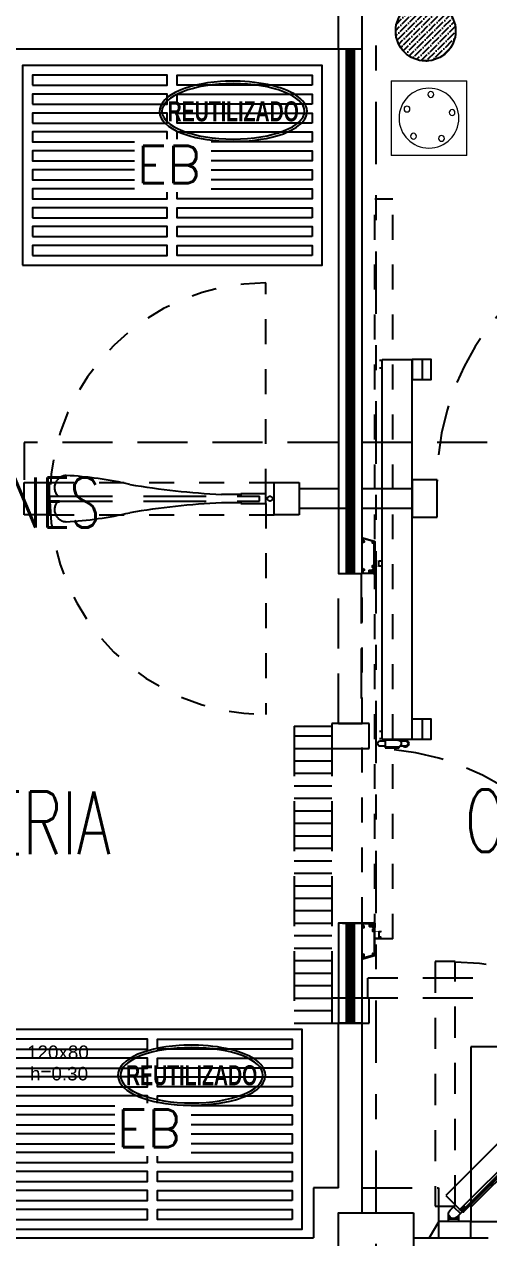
# Model space of a CAD drawing. Header units: millimetres. Extents: x 340 to 1003762, y 22 to 362022.
# Drawn here: x 426.743 to 428.603, y 90.396 to 95.256 of the extents above; entities that cross this region are included whole.
import ezdxf
from ezdxf.enums import TextEntityAlignment as Align
from ezdxf.xclip import XClip

# ---------------------------------------------------------------- set-up
doc = ezdxf.new("R2010")
doc.units = ezdxf.units.MM
doc.header["$XCLIPFRAME"] = 0
for name, pattern in [('LSBB_P_002 - PLANTA 1° NIVEL SALA DE VENTAS$0$000_ALTILLO PROPUESTA$0$HIDDEN', [0.375, 0.25, -0.125]), ('LSBB_P_002 - PLANTA 1° NIVEL SALA DE VENTAS$0$CONTINUOS', [0]), ('LSBB_P_002 - PLANTA 1° NIVEL SALA DE VENTAS$0$DASHDOT2', [0.5, 0.25, -0.125, 0, -0.125]), ('LSBB_P_002 - PLANTA 1° NIVEL SALA DE VENTAS$0$DASHED', [0.75, 0.5, -0.25]), ('LSBB_P_002 - PLANTA 1° NIVEL SALA DE VENTAS$0$HIDDEN', [0.375, 0.25, -0.125]), ('LSBB_P_002 - PLANTA 1° NIVEL SALA DE VENTAS$0$HIDDEN2', [0.1875, 0.125, -0.0625])]:
    doc.linetypes.add(name, pattern=pattern)
for name, color, linetype in [('LSBB_P_002 - PLANTA 1° NIVEL SALA DE VENTAS$0$A-ACTIVOS REUTILIZADOS', 7, 'Continuous'), ('LSBB_P_002 - PLANTA 1° NIVEL SALA DE VENTAS$0$A-DEMOLICIONES', 30, 'LSBB_P_002 - PLANTA 1° NIVEL SALA DE VENTAS$0$DASHED'), ('LSBB_P_002 - PLANTA 1° NIVEL SALA DE VENTAS$0$A-Equipamiento acero inox', 8, 'Continuous'), ('LSBB_P_002 - PLANTA 1° NIVEL SALA DE VENTAS$0$A-PANEL CAMARA NUEVO', 10, 'LSBB_P_002 - PLANTA 1° NIVEL SALA DE VENTAS$0$CONTINUOS'), ('LSBB_P_002 - PLANTA 1° NIVEL SALA DE VENTAS$0$A-PILETAS NUEVAS', 8, 'Continuous'), ('LSBB_P_002 - PLANTA 1° NIVEL SALA DE VENTAS$0$A-PUERTAS NUEVAS', 10, 'Continuous'), ('LSBB_P_002 - PLANTA 1° NIVEL SALA DE VENTAS$0$A-SE CONSTRUYE RELLENO', 10, 'LSBB_P_002 - PLANTA 1° NIVEL SALA DE VENTAS$0$CONTINUOS'), ('LSBB_P_002 - PLANTA 1° NIVEL SALA DE VENTAS$0$A-Textos', 2, 'Continuous'), ('LSBB_P_002 - PLANTA 1° NIVEL SALA DE VENTAS$0$E-TABIQUE-CAMARA', 1, 'Continuous'), ('LSBB_P_002 - PLANTA 1° NIVEL SALA DE VENTAS$0$EJES', 8, 'LSBB_P_002 - PLANTA 1° NIVEL SALA DE VENTAS$0$DASHDOT2'), ('LSBB_P_002 - PLANTA 1° NIVEL SALA DE VENTAS$0$ESTRUCTURA', 5, 'Continuous'), ('LSBB_P_002 - PLANTA 1° NIVEL SALA DE VENTAS$0$N- EXTINTOR O RH', 1, 'Continuous'), ('LSBB_P_002 - PLANTA 1° NIVEL SALA DE VENTAS$0$PUERTAS', 2, 'Continuous'), ('XREF', 7, 'Continuous')]:
    doc.layers.add(name, color=color, linetype=linetype)
doc.styles.add('LSBB_P_002 - PLANTA 1° NIVEL SALA DE VENTAS$0$ARIAL', font='')
doc.styles.add('LSBB_P_002 - PLANTA 1° NIVEL SALA DE VENTAS$0$ROMANS', font='romans')
doc.styles.add('LSBB_P_002 - PLANTA 1° NIVEL SALA DE VENTAS$0$SANSSERIF', font='sas_____.pfb')
doc.styles.add('LSBB_P_002 - PLANTA 1° NIVEL SALA DE VENTAS$0$STANDARD', font='txt')
doc.styles.get('LSBB_P_002 - PLANTA 1° NIVEL SALA DE VENTAS$0$ARIAL').set_extended_font_data('Arial', bold=True)

# ---------------------------------------------------------------- blocks, each defined once
blk = doc.blocks.new('LSBB_P_002 - PLANTA 1° NIVEL SALA DE VENTAS$0$A$C112258A6')
at = {"layer": 'LSBB_P_002 - PLANTA 1° NIVEL SALA DE VENTAS$0$A-Equipamiento acero inox'}
for points in [[(0, 0.8), (1.2, 0.8), (1.2, 0), (0, 0), (0, 0.8)], [(0.4492, 0.4937), (0.04, 0.4937), (0.04, 0.5337), (0.58, 0.5337), (0.58, 0.5071)], [(0.7557, 0.4937), (1.16, 0.4937), (1.16, 0.5337), (0.62, 0.5337), (0.62, 0.5071)], [(0.4492, 0.4179), (0.04, 0.4179), (0.04, 0.4579), (0.4492, 0.4579)], [(0.7557, 0.4179), (1.16, 0.4179), (1.16, 0.4579), (0.7557, 0.4579)], [(0.4492, 0.3421), (0.04, 0.3421), (0.04, 0.3821), (0.4492, 0.3821)], [(0.7557, 0.3421), (1.16, 0.3421), (1.16, 0.3821), (0.7557, 0.3821)], [(0.58, 0.2951), (0.58, 0.2663), (0.04, 0.2663), (0.04, 0.3063), (0.4492, 0.3063)], [(0.62, 0.2951), (0.62, 0.2663), (1.16, 0.2663), (1.16, 0.3063), (0.7557, 0.3063)]]:
    blk.add_lwpolyline(points, dxfattribs=at)
for points in [[(0.04, 0.7611), (0.58, 0.7611), (0.58, 0.7211), (0.04, 0.7211)], [(1.16, 0.7611), (0.62, 0.7611), (0.62, 0.7211), (1.16, 0.7211)], [(0.04, 0.6853), (0.58, 0.6853), (0.58, 0.6453), (0.04, 0.6453)], [(1.16, 0.6853), (0.62, 0.6853), (0.62, 0.6453), (1.16, 0.6453)], [(0.04, 0.6095), (0.58, 0.6095), (0.58, 0.5695), (0.04, 0.5695)], [(1.16, 0.6095), (0.62, 0.6095), (0.62, 0.5695), (1.16, 0.5695)], [(0.04, 0.2305), (0.58, 0.2305), (0.58, 0.1905), (0.04, 0.1905)], [(1.16, 0.2305), (0.62, 0.2305), (0.62, 0.1905), (1.16, 0.1905)], [(0.04, 0.1547), (0.58, 0.1547), (0.58, 0.1147), (0.04, 0.1147)], [(1.16, 0.1547), (0.62, 0.1547), (0.62, 0.1147), (1.16, 0.1147)], [(0.04, 0.0789), (0.58, 0.0789), (0.58, 0.0389), (0.04, 0.0389)], [(1.16, 0.0789), (0.62, 0.0789), (0.62, 0.0389), (1.16, 0.0389)]]:
    blk.add_lwpolyline(points, close=True, dxfattribs=at)
at = {"layer": 'LSBB_P_002 - PLANTA 1° NIVEL SALA DE VENTAS$0$A-Equipamiento acero inox', "style": 'LSBB_P_002 - PLANTA 1° NIVEL SALA DE VENTAS$0$ROMANS'}
blk.add_text('EB ', height=0.15, dxfattribs=at).set_placement((0.4576, 0.3213))
blk = doc.blocks.new('LSBB_P_002 - PLANTA 1° NIVEL SALA DE VENTAS$0$A$C6D5A0C58')
at = {"layer": 'LSBB_P_002 - PLANTA 1° NIVEL SALA DE VENTAS$0$A-ACTIVOS REUTILIZADOS', "extrusion": (0, 0, -1)}
blk.add_ellipse((0, 0), major_axis=(0.2855, 0), ratio=0.388575, dxfattribs=at)
at = {"layer": 'LSBB_P_002 - PLANTA 1° NIVEL SALA DE VENTAS$0$A-ACTIVOS REUTILIZADOS'}
blk.add_open_spline([(0.2955, 0), (0.2955, -0.021), (0.2828, -0.0409), (0.2407, -0.0737), (0.2108, -0.0875), (0.0693, -0.1291), (-0.0893, -0.1272), (-0.2453, -0.0748), (-0.2842, -0.048), (-0.3027, 0.019), (-0.2777, 0.0523), (-0.188, 0.0987), (-0.1218, 0.1143), (0.0524, 0.1263), (0.163, 0.1102), (0.2698, 0.0572), (0.2955, 0.0303), (0.2955, 0)], degree=3, knots=[0, 0, 0, 0, 0.461791, 0.461791, 0.923583, 0.923583, 2.283227, 2.283227, 3.034626, 3.034626, 3.786024, 3.786024, 4.537423, 4.537423, 5.618495, 5.618495, 6.283185, 6.283185, 6.283185, 6.283185], dxfattribs=at)
at = {"layer": 'LSBB_P_002 - PLANTA 1° NIVEL SALA DE VENTAS$0$A-ACTIVOS REUTILIZADOS', "style": 'LSBB_P_002 - PLANTA 1° NIVEL SALA DE VENTAS$0$ARIAL', "width": 0.7}
blk.add_text('REUTILIZADO', height=0.08, dxfattribs=at).set_placement((0, 0), align=Align.MIDDLE_CENTER)
blk = doc.blocks.new('LSBB_P_002 - PLANTA 1° NIVEL SALA DE VENTAS$0$PD2')
at = {"layer": 'LSBB_P_002 - PLANTA 1° NIVEL SALA DE VENTAS$0$A-DEMOLICIONES', "linetype": 'LSBB_P_002 - PLANTA 1° NIVEL SALA DE VENTAS$0$HIDDEN2', "ltscale": 0.7}
for p, q in [((892.9983, 308.1946), (892.9983, 309.0396)), ((892.1317, 308.2406), (893.0317, 308.2406)), ((892.9983, 308.1567), (892.9983, 307.3117)), ((892.1317, 308.1106), (893.0317, 308.1106))]:
    blk.add_line(p, q, dxfattribs=at)
at = {"layer": 'LSBB_P_002 - PLANTA 1° NIVEL SALA DE VENTAS$0$A-DEMOLICIONES', "ltscale": 0.5}
for p, q in [((892.1343, 308.1659), (892.1343, 308.1857)), ((892.1343, 308.1659), (892.1343, 308.1857)), ((892.1343, 308.1659), (892.1343, 308.1857)), ((892.1343, 308.1659), (892.1343, 308.1857)), ((892.1343, 308.1857), (892.9738, 308.1857)), ((892.9738, 308.1659), (892.9738, 308.1857)), ((892.1343, 308.1659), (892.9738, 308.1659))]:
    blk.add_line(p, q, dxfattribs=at)
at = {"layer": 'LSBB_P_002 - PLANTA 1° NIVEL SALA DE VENTAS$0$A-DEMOLICIONES'}
for p, q in [((892.8991, 308.1929), (892.8212, 308.1929)), ((892.8991, 308.1929), (892.8991, 308.1857)), ((892.8991, 308.1587), (892.8212, 308.1587)), ((892.8991, 308.1587), (892.8991, 308.1659))]:
    blk.add_line(p, q, dxfattribs=at)
for points in [[(892.1317, 308.1106), (892.0317, 308.1106), (892.0317, 308.2406), (892.1317, 308.2406)], [(893.1317, 308.1106), (893.0317, 308.1106), (893.0317, 308.2406), (893.1317, 308.2406)]]:
    blk.add_lwpolyline(points, close=True, dxfattribs=at)
blk.add_lwpolyline([(892.8991, 308.1659), (892.8991, 308.1567), (892.9983, 308.1567), (892.9983, 308.1946), (892.8991, 308.1946), (892.8991, 308.1857)], dxfattribs=at)
blk.add_circle((893.0152, 308.1758), 0.0099, dxfattribs=at)
at = {"layer": 'LSBB_P_002 - PLANTA 1° NIVEL SALA DE VENTAS$0$A-DEMOLICIONES', "linetype": 'LSBB_P_002 - PLANTA 1° NIVEL SALA DE VENTAS$0$HIDDEN2', "ltscale": 0.7}
for centre, start, end in [((892.9983, 308.1755), 90.0028, 179.3267), ((892.9983, 308.1757), 180.6532, 269.9974)]:
    blk.add_arc(centre, 0.864, start, end, dxfattribs=at)
at = {"layer": 'LSBB_P_002 - PLANTA 1° NIVEL SALA DE VENTAS$0$A-DEMOLICIONES'}
for centre, radius, start, end in [((892.2013, 308.2198), 0.0486, 92.0679, 224.5524), ((892.1202, 306.7882), 1.4824, 76.971, 86.9312), ((892.9657, 311.2593), 3.0698, 260.4121, 267.3013), ((892.2013, 308.1318), 0.0486, 135.4476, 267.9321), ((892.9657, 305.0923), 3.0698, 92.6987, 99.5879), ((892.1202, 309.5634), 1.4824, 273.0688, 283.029)]:
    blk.add_arc(centre, radius, start, end, dxfattribs=at)
blk = doc.blocks.new('LSBB_P_002 - PLANTA 1° NIVEL SALA DE VENTAS$0$A$C733336A8')
at = {"layer": 'LSBB_P_002 - PLANTA 1° NIVEL SALA DE VENTAS$0$N- EXTINTOR O RH', "linetype": 'ByBlock'}
h = blk.add_hatch(dxfattribs=at)
h.set_pattern_fill('ANSI36,_I', color=256, scale=0.126, style=2)
h.set_pattern_definition([(45, (8652.443333, -21254.299438), (0.008352698853, 0.03062656246), [0.039375, -0.007875, 0, -0.007875])])
edge = h.paths.add_edge_path()
edge.add_arc((0.1724, 0.12), 0.12, 0, 360)
at = {"layer": 'LSBB_P_002 - PLANTA 1° NIVEL SALA DE VENTAS$0$N- EXTINTOR O RH'}
blk.add_circle((0.1724, 0.12), 0.12, dxfattribs=at)
at = {"layer": 'LSBB_P_002 - PLANTA 1° NIVEL SALA DE VENTAS$0$N- EXTINTOR O RH', "insert": (0.2618, 0.4601), "char_height": 0.27, "width": 6.008867, "attachment_point": 5, "style": 'LSBB_P_002 - PLANTA 1° NIVEL SALA DE VENTAS$0$STANDARD'}
blk.add_mtext('{\\fCalibri|b0|i0|c0|p34;Ex.}', dxfattribs=at)
blk = doc.blocks.new('LSBB_P_002 - PLANTA 1° NIVEL SALA DE VENTAS$0$EXTINTORES EXISTENTES')
at = {"layer": 'LSBB_P_002 - PLANTA 1° NIVEL SALA DE VENTAS$0$N- EXTINTOR O RH', "color": 20}
blk.add_blockref('LSBB_P_002 - PLANTA 1° NIVEL SALA DE VENTAS$0$A$C733336A8', (843.3863, 309.9254), dxfattribs=at)
blk = doc.blocks.new('LSBB_P_002 - PLANTA 1° NIVEL SALA DE VENTAS$0$A$C69995B83')
at = {"linetype": 'Continuous', "lineweight": 20}
for p, q in [((0, 0), (-0.3, 0)), ((-0.3, 0), (-0.3, -0.3)), ((0, -0.3), (0, 0)), ((-0.3, -0.3), (0, -0.3))]:
    blk.add_line(p, q, dxfattribs=at)
at = {"linetype": 'Continuous', "lineweight": 20, "const_width": 0.00333}
blk.add_lwpolyline([(-0.3, -0.3), (-0.3, 0), (0, 0), (0, -0.3)], close=True, dxfattribs=at)
at = {"linetype": 'Continuous', "lineweight": 20}
for centre, radius in [((-0.15, -0.15), 0.1199), ((-0.1863, -0.062), 0.0117), ((-0.0775, -0.0883), 0.0117), ((-0.2449, -0.1573), 0.0117), ((-0.2449, -0.1573), 0.0117), ((-0.0689, -0.1999), 0.0117), ((-0.1724, -0.2425), 0.0117)]:
    blk.add_circle(centre, radius, dxfattribs=at)
blk = doc.blocks.new('LSBB_P_002 - PLANTA 1° NIVEL SALA DE VENTAS$0$A$C51DB38BC')
at = {"ltscale": 10}
h = blk.add_hatch(color=256, dxfattribs=at)
h.paths.add_polyline_path([(0.5012, 0.623), (0.507, 0.6276), (0.5086, 0.6235)])
h.paths.add_polyline_path([(0.5616, 0.6673), (0.5592, 0.6602), (0.5556, 0.6628)])
for p, q in [((0.3011, 0.9458), (0.3577, 1.0023)), ((0.3577, 1.0023), (1.0507, 0.3094)), ((0.2908, 0.9323), (0.2908, 0.9323)), ((0.2909, 0.9318), (0.3579, 0.8648)), ((0.3042, 0.931), (0.2916, 0.9329)), ((0.3006, 0.9452), (0.2946, 0.9392)), ((0.2946, 0.9382), (0.2971, 0.9357)), ((0.3004, 0.9429), (0.2962, 0.9387)), ((0.2962, 0.9387), (0.2981, 0.9368)), ((0.2999, 0.9395), (0.2974, 0.9383)), ((0.2981, 0.9357), (0.2981, 0.9357)), ((0.2987, 0.9299), (0.3031, 0.9252)), ((0.3098, 0.9296), (0.2999, 0.9395)), ((0.3011, 0.9458), (0.9941, 0.2528)), ((0.3011, 0.9458), (0.9941, 0.2528)), ((0.3011, 0.9458), (0.9941, 0.2528)), ((0.3017, 0.9442), (0.3011, 0.9437)), ((0.3017, 0.9442), (0.3015, 0.944)), ((0.3017, 0.9452), (0.3017, 0.9452)), ((0.3031, 0.9252), (0.3607, 0.8676)), ((0.3059, 0.9279), (0.3059, 0.9279)), ((0.3084, 0.9244), (0.3059, 0.9269)), ((0.3059, 0.9269), (0.3629, 0.8698)), ((0.3089, 0.926), (0.307, 0.9279)), ((0.3086, 0.9271), (0.3098, 0.9296)), ((0.3131, 0.9302), (0.3089, 0.926)), ((0.3154, 0.9304), (0.3094, 0.9244)), ((0.3144, 0.9315), (0.3139, 0.9309)), ((0.3154, 0.9315), (0.3154, 0.9315)), ((0.3004, 0.8885), (0.3129, 0.876)), ((0.3048, 0.8841), (0.3144, 0.8938)), ((0.3117, 0.8998), (0.3523, 0.8592)), ((0.3129, 0.876), (0.341, 0.8479)), ((0.3144, 0.8938), (0.3507, 0.8575)), ((0.341, 0.8479), (0.37, 0.8769)), ((0.37, 0.8769), (0.4203, 0.8266)), ((0.341, 0.8479), (0.3913, 0.7976)), ((0.3913, 0.7976), (0.4203, 0.8266)), ((0.3872, 0.7996), (0.4392, 0.7279)), ((0.401, 0.8072), (0.4518, 0.7371)), ((0.4026, 0.8089), (0.9481, 0.2634)), ((0.9801, 0.2426), (0.4082, 0.8145)), ((0.9735, 0.2548), (0.411, 0.8173)), ((0.9752, 0.2576), (0.4133, 0.8195)), ((0.4534, 0.7383), (0.4375, 0.7268)), ((0.4534, 0.7383), (0.5082, 0.6626)), ((0.4375, 0.7268), (0.4924, 0.6511)), ((0.5082, 0.6626), (0.4924, 0.6511)), ((1.0507, 0.3094), (0.9941, 0.2528)), ((-0.0535, 0.205), (-0.0535, 0.2691)), ((-0.0535, 0.2691), (-0.0143, 0.2691)), ((-0.0143, 0.2691), (-0.0143, 0.248)), ((-0.0143, 0.248), (-0.0067, 0.248)), ((-0.0067, 0.248), (-0.0067, 0.205)), ((0.9787, 0.2671), (0.9727, 0.2611)), ((0.9727, 0.2601), (0.9752, 0.2576)), ((0.9782, 0.2503), (0.9735, 0.2548)), ((0.9785, 0.2648), (0.9743, 0.2606)), ((0.9743, 0.2606), (0.9762, 0.2586)), ((0.9754, 0.2603), (0.9779, 0.2615)), ((0.9762, 0.2576), (0.9762, 0.2576)), ((0.9779, 0.2615), (0.9878, 0.2516)), ((0.9798, 0.2661), (0.9792, 0.2655)), ((0.9793, 0.2559), (0.9813, 0.2433)), ((0.9798, 0.2671), (0.9798, 0.2671)), ((0.984, 0.2498), (0.984, 0.2498)), ((0.9865, 0.2463), (0.984, 0.2487)), ((1.0124, 0.2711), (0.9849, 0.2436)), ((0.9919, 0.2365), (0.9849, 0.2436)), ((0.987, 0.2479), (0.9851, 0.2498)), ((0.9878, 0.2516), (0.9866, 0.2491)), ((0.9913, 0.2521), (0.987, 0.2479)), ((0.9936, 0.2523), (0.9876, 0.2463)), ((1.0195, 0.2641), (0.9919, 0.2365)), ((0.9925, 0.2533), (0.992, 0.2528)), ((0.9925, 0.2533), (0.9923, 0.2532)), ((0.9936, 0.2533), (0.9936, 0.2533)), ((1.0195, 0.2641), (1.0124, 0.2711)), ((1.0333, 0.2503), (1.0195, 0.2641)), ((-0.078, 0.205), (-0.088, 0.14)), ((0.05, 0.205), (-0.078, 0.205)), ((0.05, 0.14), (0.05, 0.205)), ((0.95, 0.205), (1.078, 0.205)), ((0.95, 0.14), (0.95, 0.205)), ((0.9806, 0.2425), (0.9806, 0.2425)), ((0.9919, 0.2365), (1.0057, 0.2227)), ((1, 0.2284), (1, 0.215)), ((1, 0.215), (1, 0.205)), ((1, 0.215), (1.039, 0.215)), ((1, 0.215), (1.039, 0.215)), ((1, 0.205), (1.039, 0.205)), ((1, 0.205), (1.039, 0.205)), ((1.039, 0.215), (1.039, 0.2345)), ((1.039, 0.205), (1.039, 0.215)), ((1.078, 0.205), (1.117, 0.14)), ((0.05, 0.14), (-0.088, 0.14)), ((1.117, 0.14), (0.95, 0.14))]:
    blk.add_line(p, q)
for p, q in [((0.5616, 0.6673), (0.5556, 0.6628)), ((0.5592, 0.6602), (0.5556, 0.6628)), ((0.5616, 0.6673), (0.5592, 0.6602)), ((0.5012, 0.623), (0.507, 0.6276)), ((0.5012, 0.623), (0.5086, 0.6235)), ((0.5086, 0.6235), (0.507, 0.6276))]:
    blk.add_line(p, q, dxfattribs=at)
at = {"color": 8, "linetype": 'LSBB_P_002 - PLANTA 1° NIVEL SALA DE VENTAS$0$HIDDEN', "ltscale": 0.5, "elevation": 0}
blk.add_lwpolyline([(1.0931, 1.246), (1.0931, 0.266), (1.0131, 0.266), (1.0131, 1.246)], close=True, dxfattribs=at)
at = {"color": 8, "linetype": 'LSBB_P_002 - PLANTA 1° NIVEL SALA DE VENTAS$0$HIDDEN', "ltscale": 0.5}
blk.add_arc((1.0208, 0.2317), 1.0139, 90.4384, 175.5689, dxfattribs=at)
for centre, radius, start, end in [((0.2915, 0.9322), 0.00075, 80, 170.6608), ((0.2915, 0.9322), 0.00075, 170.6608, 260), ((0.2951, 0.9387), 0.00075, 135, 225), ((0.2976, 0.9362), 0.00075, 225, 315), ((0.2975, 0.938), 0.00025, 116.5651, 225), ((0.2976, 0.9362), 0.00075, 315, 45), ((0.3011, 0.9447), 0.00075, 45, 135), ((0.3011, 0.9447), 0.00075, 315, 45), ((0.3064, 0.9274), 0.00075, 135, 225), ((0.3064, 0.9274), 0.00075, 45, 135), ((0.3083, 0.9272), 0.00025, 225, 333.4349), ((0.3089, 0.9249), 0.00075, 225, 315), ((0.3149, 0.9309), 0.00075, 45, 135), ((0.3149, 0.9309), 0.00075, 315, 45), ((0.9732, 0.2606), 0.00075, 135, 225), ((0.9757, 0.2581), 0.00075, 225, 315), ((0.9757, 0.2581), 0.00075, 315, 45), ((0.9792, 0.2666), 0.00075, 45, 135), ((0.9792, 0.2666), 0.00075, 315, 45), ((0.9805, 0.2432), 0.00075, 190, 279.3392), ((0.9805, 0.2432), 0.00075, 279.3392, 10), ((0.9845, 0.2493), 0.00075, 135, 225), ((0.9845, 0.2493), 0.00075, 45, 135), ((0.987, 0.2468), 0.00075, 225, 315), ((0.993, 0.2528), 0.00075, 45, 135), ((0.993, 0.2528), 0.00075, 315, 45), ((1.0195, 0.2365), 0.0195, 225, 45), ((1.0195, 0.2345), 0.0195, 0, 2.9395), ((0.0476, 0.189), 0.0201, 276.9727, 0)]:
    blk.add_arc(centre, radius, start, end)
at = {"ltscale": 10}
blk.add_arc((0.4674, 0.7325), 0.1146, 290.711, 321.7284, dxfattribs=at)
for points in [[(0.3131, 0.9302), (0.3128, 0.9305), (0.3124, 0.9308), (0.3111, 0.9317), (0.3103, 0.9323), (0.3086, 0.9336), (0.3078, 0.9342), (0.3065, 0.9355), (0.3059, 0.9361), (0.3047, 0.9373), (0.3042, 0.9379), (0.3027, 0.9398), (0.3017, 0.9411), (0.3006, 0.9426), (0.3005, 0.9428), (0.3004, 0.9429)], [(0.9785, 0.2648), (0.9788, 0.2644), (0.9791, 0.2641), (0.98, 0.2628), (0.9806, 0.262), (0.9819, 0.2603), (0.9826, 0.2595), (0.9838, 0.2581), (0.9844, 0.2575), (0.9856, 0.2564), (0.9862, 0.2559), (0.9881, 0.2543), (0.9895, 0.2534), (0.9909, 0.2523), (0.9911, 0.2522), (0.9913, 0.2521)]]:
    blk.add_open_spline(points, degree=3, knots=[0.165357, 0.165357, 0.165357, 0.165357, 1.560415, 1.560415, 4.681244, 4.681244, 7.739395, 7.739395, 10.144269, 10.144269, 12.549143, 12.549143, 17.358892, 17.358892, 17.945413, 17.945413, 17.945413, 17.945413])
for points in [[(0.3139, 0.9309), (0.3068, 0.9366), (0.3011, 0.9437)], [(0.9792, 0.2655), (0.9849, 0.2585), (0.992, 0.2528)]]:
    blk.add_spline(points, degree=3)
blk = doc.blocks.new('LSBB_P_002 - PLANTA 1° NIVEL SALA DE VENTAS$0$A$C5D5E3A85')
at = {"color": 0, "linetype": 'ByBlock'}
for p, q in [((0.9596, 0.32), (0.8796, 0.32)), ((2.3993, 0.32), (2.3193, 0.32)), ((2.3993, 0.28), (2.3193, 0.28)), ((2.3993, 0.16), (2.3993, 0.28)), ((0.8796, 0.16), (0.8796, 0.24)), ((0.0865, 0.1555), (0.0865, 0.146)), ((0.1069, 0.146), (0.0865, 0.146)), ((0.1069, 0.1555), (0.1069, 0.146)), ((0.8818, 0.16), (0.9118, 0.16)), ((0.8818, 0.1485), (0.8818, 0.16)), ((0.9118, 0.1485), (0.9118, 0.16)), ((1.572, 0.1555), (1.572, 0.146)), ((1.572, 0.146), (1.5924, 0.146)), ((1.5924, 0.1555), (1.5924, 0.146)), ((2.367, 0.1485), (2.367, 0.16)), ((2.397, 0.1485), (2.397, 0.16))]:
    blk.add_line(p, q, dxfattribs=at)
at = {"color": 0, "linetype": 'ByBlock', "extrusion": (-1, -4e-16, 0)}
for p, q in [((0.8506, 0.252), (0.8506, 0.232)), ((0.8726, 0.232), (0.8726, 0.252)), ((0.8446, 0.228), (0.8489, 0.228)), ((0.8446, 0.172), (0.8446, 0.228)), ((0.8476, 0.222), (0.8476, 0.174)), ((0.8506, 0.2307), (0.8506, 0.232)), ((0.8726, 0.2307), (0.8726, 0.232)), ((0.8742, 0.228), (0.8796, 0.228)), ((0.8756, 0.222), (0.8756, 0.174)), ((0.8496, 0.172), (0.8446, 0.172)), ((0.8736, 0.172), (0.8496, 0.172)), ((0.8506, 0.172), (0.8506, 0.152)), ((0.8726, 0.152), (0.8726, 0.172)), ((0.8796, 0.172), (0.8736, 0.172))]:
    blk.add_line(p, q, dxfattribs=at)
for p, q in [((0.8796, 0.28), (2.3993, 0.28)), ((0.8796, 0.16), (2.3993, 0.16))]:
    blk.add_line(p, q)
at = {"color": 8, "linetype": 'LSBB_P_002 - PLANTA 1° NIVEL SALA DE VENTAS$0$HIDDEN2', "ltscale": 0.8}
for p, q in [((0.0796, 0.2016), (3.0425, 0.2016)), ((0.0796, 0.2016), (0.0796, 0.13)), ((3.0425, 0.2016), (3.0425, 0.13)), ((0.0796, 0.13), (3.0425, 0.13)), ((0.1459, 0.08), (1.5425, 0.08))]:
    blk.add_line(p, q, dxfattribs=at)
at = {"color": 0, "linetype": 'ByBlock', "ltscale": 5}
for p, q in [((0.1425, 0), (0.1425, 0.08)), ((1.5425, 0), (1.5425, 0.08))]:
    blk.add_line(p, q, dxfattribs=at)
at = {"color": 0, "linetype": 'ByBlock'}
for points in [[(0.8796, 0.28), (0.8796, 0.355), (0.9596, 0.355), (0.9596, 0.28)], [(2.3193, 0.28), (2.3193, 0.355), (2.3993, 0.355), (2.3993, 0.28)], [(0.8796, 0.24), (0.8796, 0.28)]]:
    blk.add_lwpolyline(points, dxfattribs=at)
at = {"color": 0, "linetype": 'ByBlock', "const_width": 0.0017}
for points in [[(0.0812, 0.1565), (0.0869, 0.1565)], [(0.084, 0.1565), (0.084, 0.1289)], [(0.1123, 0.1565), (0.1066, 0.1565)], [(0.1094, 0.1565), (0.1094, 0.1289)], [(1.5665, 0.1565), (1.5723, 0.1565)], [(1.5694, 0.1565), (1.5694, 0.1289)], [(1.5977, 0.1565), (1.5919, 0.1565)], [(1.5948, 0.1565), (1.5948, 0.1289)]]:
    blk.add_lwpolyline(points, dxfattribs=at)
at = {"color": 0, "linetype": 'ByBlock'}
for points in [[(0.0134, 0.1225), (0.0208, 0.1225, -0.343826), (0.0212, 0.1221), (0.0212, 0.1214, -0.414214), (0.0208, 0.121), (0.0131, 0.121, 0.336332), (0.0129, 0.1209), (0.0022, 0.0826, 0.496634), (0.0027, 0.082), (0.0105, 0.082, 0.414214), (0.011, 0.0825), (0.011, 0.0865, -0.414214), (0.0125, 0.088), (0.0164, 0.088, -0.414214), (0.017, 0.0874), (0.017, 0.0871, -0.414214), (0.0164, 0.0865), (0.013, 0.0865, 0.414214), (0.0125, 0.086), (0.0125, 0.0825, 0.414214), (0.013, 0.082), (0.0189, 0.082, -0.414214), (0.0195, 0.0814), (0.0195, 0.0806, -0.414214), (0.0189, 0.08), (0.0014, 0.08, -0.496634), (0, 0.0819), (0.0132, 0.1289, -0.336332), (0.0146, 0.13), (0.125, 0.13, -0.414214), (0.1265, 0.1285), (0.1265, 0.1245, 0.414214), (0.127, 0.124), (0.13, 0.124, -0.414214), (0.1315, 0.1225), (0.1315, 0.1095, 0.414214), (0.132, 0.109), (0.138, 0.109, 0.674073), (0.1385, 0.1095), (0.1385, 0.1225, -0.414214), (0.14, 0.124), (0.141, 0.124, -0.414214), (0.1425, 0.1225), (0.1425, 0.0815, -0.414214), (0.141, 0.08), (0.1231, 0.08, -0.414214), (0.1225, 0.0806), (0.1225, 0.0814, -0.414214), (0.1231, 0.082), (0.129, 0.082, 0.414214), (0.1295, 0.0825), (0.1295, 0.086, 0.414214), (0.129, 0.0865), (0.1256, 0.0865, -0.414214), (0.125, 0.0871), (0.125, 0.0874, -0.414214), (0.1256, 0.088), (0.1295, 0.088, -0.414214), (0.131, 0.0865), (0.131, 0.0825, 0.414214), (0.1315, 0.082), (0.14, 0.082, 0.414214), (0.1405, 0.0825), (0.1405, 0.1065, 0.414214), (0.14, 0.107), (0.131, 0.107, -0.414214), (0.1295, 0.1085), (0.1295, 0.1215, 0.414214), (0.129, 0.122), (0.126, 0.122, -0.414214), (0.1245, 0.1235), (0.1245, 0.1275, 0.414214), (0.124, 0.128), (0.1195, 0.128, 0.414214), (0.119, 0.1275), (0.119, 0.1225, -0.414214), (0.1175, 0.121), (0.1106, 0.121, -0.414214), (0.11, 0.1216), (0.11, 0.1224, -0.414214), (0.1106, 0.123), (0.1165, 0.123, 0.414214), (0.117, 0.1235), (0.117, 0.1275, 0.414214), (0.1165, 0.128), (0.0153, 0.128, 0.336332), (0.0148, 0.1276), (0.0134, 0.1225)], [(1.6716, 0.1225), (1.6642, 0.1225, 0.343826), (1.6638, 0.1221), (1.6638, 0.1214, 0.414214), (1.6642, 0.121), (1.6719, 0.121, -0.336332), (1.6721, 0.1209), (1.6828, 0.0826, -0.496634), (1.6823, 0.082), (1.6745, 0.082, -0.414214), (1.674, 0.0825), (1.674, 0.0865, 0.414214), (1.6725, 0.088), (1.6686, 0.088, 0.414214), (1.668, 0.0874), (1.668, 0.0871, 0.414214), (1.6686, 0.0865), (1.672, 0.0865, -0.414214), (1.6725, 0.086), (1.6725, 0.0825, -0.414214), (1.672, 0.082), (1.6661, 0.082, 0.414214), (1.6655, 0.0814), (1.6655, 0.0806, 0.414214), (1.6661, 0.08), (1.6836, 0.08, 0.496634), (1.685, 0.0819), (1.6719, 0.1289, 0.336332), (1.6704, 0.13), (1.56, 0.13, 0.414214), (1.5585, 0.1285), (1.5585, 0.1245, -0.414214), (1.558, 0.124), (1.555, 0.124, 0.414214), (1.5535, 0.1225), (1.5535, 0.1095, -0.414214), (1.553, 0.109), (1.547, 0.109, -0.674073), (1.5465, 0.1095), (1.5465, 0.1225, 0.414214), (1.545, 0.124), (1.544, 0.124, 0.414214), (1.5425, 0.1225), (1.5425, 0.0815, 0.414214), (1.544, 0.08), (1.5619, 0.08, 0.414214), (1.5625, 0.0806), (1.5625, 0.0814, 0.414214), (1.5619, 0.082), (1.556, 0.082, -0.414214), (1.5555, 0.0825), (1.5555, 0.086, -0.414214), (1.556, 0.0865), (1.5594, 0.0865, 0.414214), (1.56, 0.0871), (1.56, 0.0874, 0.414214), (1.5594, 0.088), (1.5555, 0.088, 0.414214), (1.554, 0.0865), (1.554, 0.0825, -0.414214), (1.5535, 0.082), (1.545, 0.082, -0.414214), (1.5445, 0.0825), (1.5445, 0.1065, -0.414214), (1.545, 0.107), (1.554, 0.107, 0.414214), (1.5555, 0.1085), (1.5555, 0.1215, -0.414214), (1.556, 0.122), (1.559, 0.122, 0.414214), (1.5605, 0.1235), (1.5605, 0.1275, -0.414214), (1.561, 0.128), (1.5655, 0.128, -0.414214), (1.566, 0.1275), (1.566, 0.1225, 0.414214), (1.5675, 0.121), (1.5744, 0.121, 0.414214), (1.575, 0.1216), (1.575, 0.1224, 0.414214), (1.5744, 0.123), (1.5685, 0.123, -0.414214), (1.568, 0.1235), (1.568, 0.1275, -0.414214), (1.5685, 0.128), (1.6697, 0.128, -0.336332), (1.6702, 0.1276), (1.6716, 0.1225)]]:
    blk.add_lwpolyline(points, format="xyb", dxfattribs=at)
for points in [[(0.126, 0.1303), (0.126, 0.1303, -0.346184), (0.127, 0.1312), (0.14, 0.1312, -0.414214), (0.143, 0.1282), (0.143, 0.1241, 0.093021), (0.1412, 0.1244), (0.1398, 0.1244, 0.315183), (0.1375, 0.1221), (0.1375, 0.1221), (0.1382, 0.1221, -0.414214), (0.1385, 0.1218), (0.1385, 0.1191, -0.414214), (0.1365, 0.1171), (0.133, 0.1171, -0.414214), (0.1315, 0.1186), (0.1315, 0.1214, -0.414214), (0.1322, 0.1221), (0.1325, 0.1221, 0.414214), (0.133, 0.1226), (0.133, 0.1226, 0.414214), (0.1315, 0.1241), (0.13, 0.1241, -0.414214), (0.127, 0.1272), (0.127, 0.1292, 0.31619)], [(0.135, 0.1191), (0.1354, 0.1191, 0.414214), (0.1357, 0.1194), (0.1357, 0.1238, 0.414214), (0.1354, 0.1241), (0.135, 0.1241, 0.414214), (0.1347, 0.1238), (0.1347, 0.1194, 0.414214)], [(1.559, 0.1303), (1.559, 0.1303, 0.346184), (1.558, 0.1312), (1.545, 0.1312, 0.414214), (1.542, 0.1282), (1.542, 0.1241, -0.093021), (1.5438, 0.1244), (1.5453, 0.1244, -0.315183), (1.5475, 0.1221), (1.5475, 0.1221), (1.5468, 0.1221, 0.414214), (1.5465, 0.1218), (1.5465, 0.1191, 0.414214), (1.5485, 0.1171), (1.552, 0.1171, 0.414214), (1.5535, 0.1186), (1.5535, 0.1214, 0.414214), (1.5528, 0.1221), (1.5525, 0.1221, -0.414214), (1.552, 0.1226), (1.552, 0.1226, -0.414214), (1.5535, 0.1241), (1.555, 0.1241, 0.414214), (1.558, 0.1272), (1.558, 0.1292, -0.31619)], [(1.55, 0.1191), (1.5496, 0.1191, -0.414214), (1.5493, 0.1194), (1.5493, 0.1238, -0.414214), (1.5496, 0.1241), (1.55, 0.1241, -0.414214), (1.5503, 0.1238), (1.5503, 0.1194, -0.414214)]]:
    blk.add_lwpolyline(points, format="xyb", close=True, dxfattribs=at)
for centre, radius, start, end in [((0.8616, 0.252), 0.014, 90, 218.2132), ((0.8616, 0.252), 0.011, 90, 180), ((0.8616, 0.252), 0.014, 321.7868, 90), ((0.8616, 0.252), 0.011, 0, 90), ((0.8616, 0.222), 0.014, 0, 180), ((0.8496, 0.174), 0.002, 180, 270), ((0.8616, 0.152), 0.011, 180, 0), ((0.8736, 0.174), 0.002, 270, 0)]:
    blk.add_arc(centre, radius, start, end, dxfattribs=at)
blk = doc.blocks.new('LSBB_P_002 - PLANTA 1° NIVEL SALA DE VENTAS$0$DEMOL')
at = {"layer": 'LSBB_P_002 - PLANTA 1° NIVEL SALA DE VENTAS$0$A-DEMOLICIONES', "linetype": 'LSBB_P_002 - PLANTA 1° NIVEL SALA DE VENTAS$0$000_ALTILLO PROPUESTA$0$HIDDEN', "ltscale": 0.8}
for p, q in [((1044.7851, 308.4004), (1042.0317, 308.4004)), ((1042.0317, 308.4004), (1042.0317, 308.2504)), ((1043.6851, 308.2504), (1043.5851, 308.2504)), ((1043.5851, 308.2504), (1043.5851, 308.1009)), ((1043.6851, 308.1009), (1043.6851, 308.2504)), ((1043.2895, 308.2156), (1043.1317, 308.2156)), ((1043.5851, 308.2156), (1043.3851, 308.2156)), ((1043.3373, 308.1356), (1043.1317, 308.1356)), ((1043.5851, 308.1356), (1043.3851, 308.1356)), ((1043.5851, 308.1009), (1043.6851, 308.1009)), ((1043.2895, 307.8757), (1043.38, 307.8757)), ((1043.2895, 307.2756), (1043.2895, 307.8757)), ((1043.38, 307.8757), (1043.38, 307.2756)), ((1043.1125, 307.2638), (1043.1125, 306.0756)), ((1043.1125, 307.2638), (1043.2625, 307.2638)), ((1043.2625, 307.2756), (1043.2625, 307.1756)), ((1043.4121, 307.2756), (1043.2625, 307.2756)), ((1043.2625, 307.2638), (1043.2625, 306.0756)), ((1043.2895, 307.2756), (1043.3851, 307.2756)), ((1043.38, 307.2756), (1043.2895, 307.2756)), ((1043.4121, 307.1756), (1043.4121, 307.2756)), ((1043.1125, 307.2256), (1043.2625, 307.2256)), ((1043.1125, 307.1756), (1043.2625, 307.1756)), ((1043.2625, 307.1756), (1043.4121, 307.1756)), ((1043.1125, 307.1256), (1043.2625, 307.1256)), ((1043.1125, 307.0756), (1043.2625, 307.0756)), ((1043.1125, 307.0256), (1043.2625, 307.0256)), ((1043.1125, 306.9756), (1043.2625, 306.9756)), ((1043.1125, 306.9256), (1043.2625, 306.9256)), ((1043.1125, 306.8756), (1043.2625, 306.8756)), ((1043.1125, 306.8256), (1043.2625, 306.8256)), ((1043.1125, 306.7756), (1043.2625, 306.7756)), ((1043.1125, 306.7256), (1043.2625, 306.7256)), ((1043.1125, 306.6756), (1043.2625, 306.6756)), ((1043.1125, 306.6256), (1043.2625, 306.6256)), ((1043.1125, 306.5756), (1043.2625, 306.5756)), ((1043.1125, 306.5256), (1043.2625, 306.5256)), ((1043.1125, 306.4756), (1043.2625, 306.4756)), ((1043.1125, 306.4256), (1043.2625, 306.4256)), ((1043.1125, 306.3756), (1043.2625, 306.3756)), ((1043.1125, 306.3256), (1043.2625, 306.3256)), ((1043.1125, 306.2756), (1043.2625, 306.2756)), ((1043.4071, 306.1756), (1043.4071, 306.2556)), ((1044.4272, 306.2556), (1043.4071, 306.2556)), ((1043.1125, 306.2256), (1043.2625, 306.2256)), ((1043.1125, 306.1756), (1043.2625, 306.1756)), ((1043.2625, 306.1756), (1043.2625, 306.0756)), ((1043.4121, 306.1756), (1043.2625, 306.1756)), ((1044.4272, 306.1756), (1043.4071, 306.1756)), ((1043.4121, 306.0756), (1043.4121, 306.1756)), ((1043.1125, 306.1256), (1043.2625, 306.1256)), ((1043.1125, 306.0756), (1043.2625, 306.0756)), ((1043.2625, 306.0756), (1043.4121, 306.0756)), ((1043.3851, 306.0756), (1043.2895, 306.0756)), ((1043.3851, 305.4156), (1043.6895, 305.4156)), ((1043.6895, 305.4156), (1043.6895, 305.1156)), ((1043.6895, 305.2156), (1045.8095, 305.2156))]:
    blk.add_line(p, q, dxfattribs=at)
for centre, start, end in [((1044.7073, 308.2485), 95.7395, 180.172), ((1043.4101, 306.1534), 5.7395, 90.172)]:
    blk.add_arc(centre, 1.0222, start, end, dxfattribs=at)
at = {"layer": 'LSBB_P_002 - PLANTA 1° NIVEL SALA DE VENTAS$0$A-DEMOLICIONES', "linetype": 'LSBB_P_002 - PLANTA 1° NIVEL SALA DE VENTAS$0$000_ALTILLO PROPUESTA$0$HIDDEN', "ltscale": 0.8, "style": 'LSBB_P_002 - PLANTA 1° NIVEL SALA DE VENTAS$0$ROMANS', "width": 0.7}
for s, p in [('CORT. FINO', (1043.7953, 306.7607, 0)), ('CAMARA CARNICERIA', (1040.0304, 306.7522, 0))]:
    blk.add_text(s, height=0.25, dxfattribs=at).set_placement(p)
blk = doc.blocks.new('LSBB_P_002 - PLANTA 1° NIVEL SALA DE VENTAS', base_point=(223.5696, 14.2202))
at = {"layer": 'LSBB_P_002 - PLANTA 1° NIVEL SALA DE VENTAS$0$A-PANEL CAMARA NUEVO'}
for points in [[(843.3851, 307.8757), (843.3851, 309.9756), (843.2895, 309.9756), (843.2895, 307.8757), (843.3851, 307.8757)], [(843.5895, 305.2156), (843.5895, 305.2156), (843.7702, 305.2156)]]:
    blk.add_lwpolyline(points, dxfattribs=at)
blk.add_lwpolyline([(843.2895, 306.0756), (843.3851, 306.0756), (843.3851, 306.4756), (843.2895, 306.4756)], close=True, dxfattribs=at)
at = {"layer": 'LSBB_P_002 - PLANTA 1° NIVEL SALA DE VENTAS$0$A-SE CONSTRUYE RELLENO', "const_width": 0.04}
for points in [[(843.3373, 309.9756), (843.3373, 307.8757)], [(843.3373, 306.0756), (843.3373, 306.4757)]]:
    blk.add_lwpolyline(points, dxfattribs=at)
at = {"layer": 'LSBB_P_002 - PLANTA 1° NIVEL SALA DE VENTAS$0$E-TABIQUE-CAMARA'}
for p, q in [((843.3851, 309.9756), (843.3851, 311.0156)), ((843.3851, 309.9756), (839.5301, 309.9756)), ((843.2895, 305.4156), (843.2895, 306.0756)), ((843.3851, 305.3156), (843.3851, 306.0756)), ((843.2895, 305.4156), (843.1895, 305.4156)), ((843.1895, 305.4156), (843.1895, 305.2156)), ((841.1183, 305.2156), (843.0364, 305.2156)), ((843.0364, 305.2156), (843.1895, 305.2156))]:
    blk.add_line(p, q, dxfattribs=at)
blk.add_lwpolyline([(843.2895, 309.9756), (843.2895, 313.1156), (840.6604, 313.1156)], dxfattribs=at)
at = {"layer": 'LSBB_P_002 - PLANTA 1° NIVEL SALA DE VENTAS$0$EJES'}
blk.add_line((843.4395, 330.1656), (843.4395, 242.5191), dxfattribs=at)
at = {"layer": 'LSBB_P_002 - PLANTA 1° NIVEL SALA DE VENTAS$0$ESTRUCTURA'}
blk.add_lwpolyline([(843.5895, 305.3156), (843.5895, 305.0156), (843.2895, 305.0156), (843.2895, 305.3156)], close=True, dxfattribs=at)
at = {"layer": 'LSBB_P_002 - PLANTA 1° NIVEL SALA DE VENTAS$0$PUERTAS', "color": 8, "linetype": 'LSBB_P_002 - PLANTA 1° NIVEL SALA DE VENTAS$0$CONTINUOS', "ltscale": 0.8}
for p, q in [((844.7196, 305.9806), (843.8196, 305.9804)), ((843.8196, 305.9804), (843.8196, 305.2804)), ((843.8196, 305.2804), (844.7196, 305.2806))]:
    blk.add_line(p, q, dxfattribs=at)
at = {"layer": 'LSBB_P_002 - PLANTA 1° NIVEL SALA DE VENTAS$0$A-ACTIVOS REUTILIZADOS'}
for p in [(842.8682, 309.7269), (842.7018, 305.8664)]:
    blk.add_blockref('LSBB_P_002 - PLANTA 1° NIVEL SALA DE VENTAS$0$A$C6D5A0C58', p, dxfattribs=at)
at = {"layer": 'LSBB_P_002 - PLANTA 1° NIVEL SALA DE VENTAS$0$A-DEMOLICIONES'}
blk.add_blockref('LSBB_P_002 - PLANTA 1° NIVEL SALA DE VENTAS$0$DEMOL', (-200, 0), dxfattribs=at)
at = {"layer": 'LSBB_P_002 - PLANTA 1° NIVEL SALA DE VENTAS$0$A-DEMOLICIONES', "linetype": 'LSBB_P_002 - PLANTA 1° NIVEL SALA DE VENTAS$0$000_ALTILLO PROPUESTA$0$HIDDEN', "ltscale": 0.1}
blk.add_blockref('LSBB_P_002 - PLANTA 1° NIVEL SALA DE VENTAS$0$PD2', (-50, 0), dxfattribs=at)
at = {"layer": 'LSBB_P_002 - PLANTA 1° NIVEL SALA DE VENTAS$0$A-Equipamiento acero inox', "ltscale": 0.25, "xscale": -1, "rotation": 180}
for p in [(842.0242, 309.9105), (841.9446, 306.05)]:
    blk.add_blockref('LSBB_P_002 - PLANTA 1° NIVEL SALA DE VENTAS$0$A$C112258A6', p, dxfattribs=at)
at = {"layer": 'LSBB_P_002 - PLANTA 1° NIVEL SALA DE VENTAS$0$A-PILETAS NUEVAS', "xscale": -1, "rotation": 90}
blk.add_blockref('LSBB_P_002 - PLANTA 1° NIVEL SALA DE VENTAS$0$A$C69995B83', (843.5019, 309.5497), dxfattribs=at)
at = {"layer": 'LSBB_P_002 - PLANTA 1° NIVEL SALA DE VENTAS$0$A-PUERTAS NUEVAS', "xscale": -1}
for name, p, rotation in [('LSBB_P_002 - PLANTA 1° NIVEL SALA DE VENTAS$0$A$C5D5E3A85', (843.3051, 306.3332), 270), ('LSBB_P_002 - PLANTA 1° NIVEL SALA DE VENTAS$0$A$C51DB38BC', (844.7696, 305.0756), 359.9999659726683)]:
    blk.add_blockref(name, p, dxfattribs=dict(at, rotation=rotation))
at = {"layer": 'LSBB_P_002 - PLANTA 1° NIVEL SALA DE VENTAS$0$N- EXTINTOR O RH'}
blk.add_blockref('LSBB_P_002 - PLANTA 1° NIVEL SALA DE VENTAS$0$EXTINTORES EXISTENTES', (0.08, 0.0032), dxfattribs=at)
at = {"layer": 'LSBB_P_002 - PLANTA 1° NIVEL SALA DE VENTAS$0$A-Equipamiento acero inox', "style": 'LSBB_P_002 - PLANTA 1° NIVEL SALA DE VENTAS$0$SANSSERIF'}
for s, p in [('120x80', (842.1665, 305.9316)), ('h=0.30', (842.1708, 305.8457))]:
    blk.add_text(s, height=0.05395, dxfattribs=at).set_placement(p, align=Align.CENTER)
at = {"layer": 'LSBB_P_002 - PLANTA 1° NIVEL SALA DE VENTAS$0$A-Textos', "insert": (841.5634, 308.2601), "char_height": 0.2, "width": 3.652653, "attachment_point": 2, "style": 'LSBB_P_002 - PLANTA 1° NIVEL SALA DE VENTAS$0$ROMANS'}
blk.add_mtext('{\\W0.7;CAMARA CARNES \\PBLANCAS}', dxfattribs=at)

msp = doc.modelspace()

# ---------------------------------------------------------------- block references
at = {"layer": 'XREF'}
ref = msp.add_blockref('LSBB_P_002 - PLANTA 1° NIVEL SALA DE VENTAS', (-191.719, -200.5998), dxfattribs=at)
XClip(ref).set_block_clipping_path([(755.454857474, 236.6800249606), (887.3150098981, 333.6713636781)])

doc.saveas('drawing.dxf')
